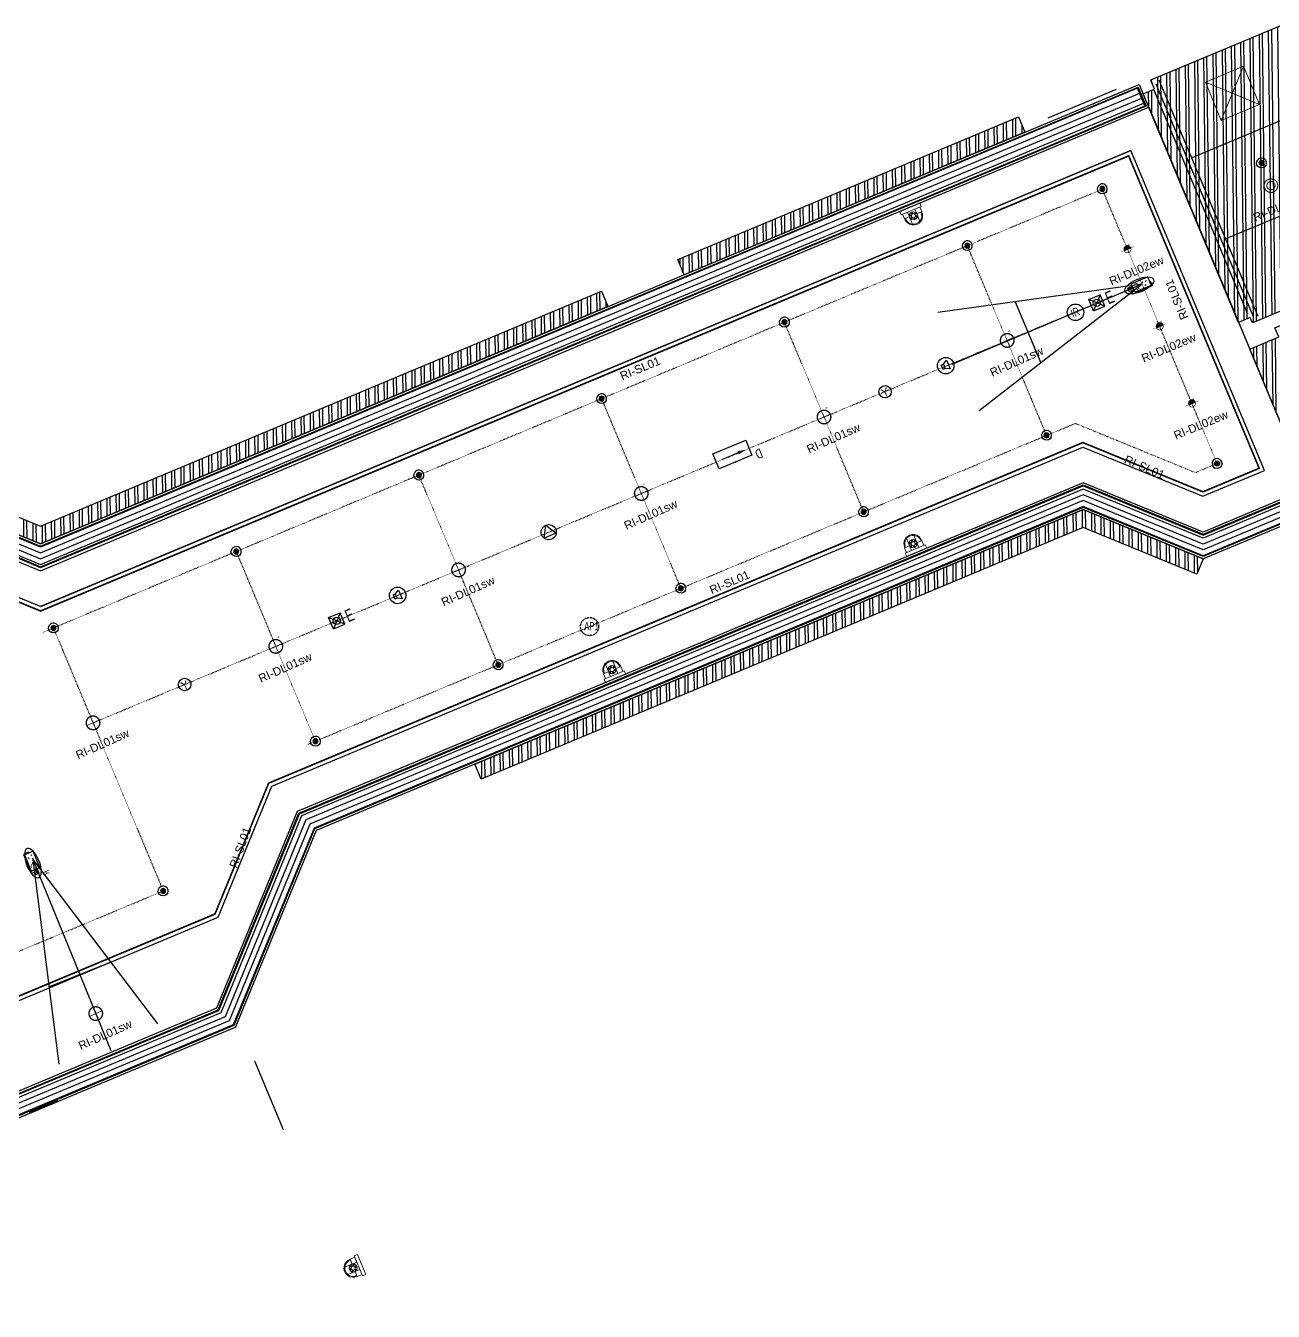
# Model space of a CAD drawing. Header units: millimetres. Extents: x 768159 to 833032, y -1374957 to -1225629.
# Drawn here: x 794708 to 809822, y -1290057 to -1274491 of the extents above; entities that cross this region are included whole.
import ezdxf
from ezdxf.enums import TextEntityAlignment as Align

# ---------------------------------------------------------------- set-up
doc = ezdxf.new("R2010")
doc.units = ezdxf.units.MM
doc.header["$LTSCALE"] = 10
doc.header["$MEASUREMENT"] = 0
for name, pattern in [('ACAD_ISO07W100', [3, 0, -3]), ('CENTER', [50.8, 31.75, -6.35, 6.35, -6.35]), ('DASH', [0.35, 0.25, -0.1])]:
    doc.linetypes.add(name, pattern=pattern)
for name, color, linetype in [('I —平顶—音响设备', 144, 'Continuous'), ('I—平顶-投影仪、监控', 62, 'Continuous'), ('I—平顶—喷淋', 21, 'Continuous'), ('I—平顶—填充01(线状)', 8, 'Continuous'), ('I—平顶—暖通', 144, 'Continuous'), ('I—平顶—检修口', 144, 'Continuous'), ('I—平顶—消防指示灯', 62, 'Continuous'), ('I—平顶—消防设施', 10, 'Continuous'), ('I—平顶—灯具', 62, 'Continuous'), ('I—平顶—烟感', 144, 'Continuous'), ('I—平顶—设备定位尺寸标注', 232, 'Continuous'), ('I—平顶—通讯', 24, 'Continuous'), ('I—平顶—造型', 122, 'Continuous')]:
    doc.layers.add(name, color=color, linetype=linetype)
doc.styles.add('_TEL_DIM', font='SIMPLEX', dxfattribs={"width": 0.8, "height": 3.5, "bigfont": 'HZTXT'})
doc.styles.add('ARIAL', font='arial.ttf')
doc.styles.add('hz', font='', dxfattribs={"width": 0.8, "height": 5})
doc.styles.get("Standard").update_dxf_attribs({"font": 'arial.ttf'})
doc.styles.add('平顶图图例(客房区A2）$0$HZDX', font='ROMANS.shx', dxfattribs={"width": 0.8, "bigfont": 'hztxt.shx'})
doc.styles.add('平顶图图例(客房区A2）$0$XD2008', font='SIMYOU.TTF', dxfattribs={"width": 0.7})
doc.styles.add('幼圆', font='SIMYOU.TTF', dxfattribs={"width": 0.7})
doc.styles.get('hz').set_extended_font_data('Microsoft YaHei')
doc.dimstyles.new('標準', dxfattribs={"dimtxt": 2.5, "dimasz": 0.8, "dimexe": 0, "dimexo": 0, "dimgap": 1, "dimtad": 1, "dimdec": 0, "dimzin": 0, "dimdsep": 46, "dimtxsty": 'Standard', "dimblk": 'DOT', "dimcen": 1, "dimaunit": 1, "dimadec": 3, "dimazin": 0, "dimtfac": 1, "dimtdec": 0, "dimtmove": 2, "dimatfit": 3, "dimfxl": 1, "dimtolj": 1, "dimtzin": 0, "dimarcsym": 0})
pattern_1 = [(90.69066, (778957.56, -1301109.88), (-112.49183, -1.35607), []), (90.69066, (778994.6, -1301071.94), (-112.49183, -1.35607), [])]
pattern_2 = [(90.68915, (788315.3, -1287144.2), (-112.49186, -1.3531), []), (90.68915, (788352.34, -1287106.26), (-112.49186, -1.3531), [])]

# ---------------------------------------------------------------- blocks, each defined once
blk = doc.blocks.new('*D1467')
at = {"layer": 'Defpoints', "color": 0, "transparency": 16777216}
for p in [(83, 69), (83, 0), (-82, 0)]:
    blk.add_point(p, dxfattribs=at)
at = {"color": 0, "transparency": 16777216, "insert": (69, 89), "char_height": 15, "attachment_point": 5}
blk.add_mtext('\\A1;165', dxfattribs=at)
blk = doc.blocks.new('_Dot')
at = {"color": 0, "linetype": 'ByBlock', "lineweight": -2}
blk.add_line((-0.5, 0), (-1, 0), dxfattribs=at)
at = {"color": 0, "linetype": 'ByBlock', "const_width": 0.5}
blk.add_lwpolyline([(-0.25, 0, 1), (0.25, 0, 1)], format="xyb", close=True, dxfattribs=at)
blk = doc.blocks.new('背景音乐广播')
at = {"extrusion": (-0.142132, 0.122044, 0.982295)}
for p, q in [((-48, 26, -10), (-47, -30, -3)), ((-48, 26, -10), (-20, 26, -6)), ((-20, 26, -6), (33, 56, -2)), ((-20, 26, -6), (-20, -29, 1)), ((33, 56, -2), (34, -58, 12)), ((-20, -29, 1), (-47, -30, -3)), ((34, -58, 12), (-20, -29, 1))]:
    blk.add_line(p, q, dxfattribs=at)
blk.add_circle((0, 0), 100)
at = {"color": 7, "extrusion": (-0.142132, 0.122044, 0.982295), "style": '_TEL_DIM', "flags": 1}
blk.add_attdef('A', text='', height=0.004, rotation=131.612, dxfattribs=at).set_placement((0, 0), align=Align.MIDDLE_CENTER)
blk = doc.blocks.new('吸顶扬声器')
for p, q in [((-58, -33), (0, 67)), ((0, 67), (58, -33)), ((58, -33), (-58, -33))]:
    blk.add_line(p, q)
blk.add_circle((0, 0), 67.2)
blk = doc.blocks.new('应急照明灯')
at = {"ltscale": 250}
for p, q in [((-150, -150), (-150, 150)), ((-150, 150), (150, 150)), ((150, 150), (-150, -150)), ((150, -150), (-150, 150)), ((150, -150), (150, 150)), ((-150, -150), (150, -150))]:
    blk.add_line(p, q, dxfattribs=at)
blk.add_circle((0, 0), 90, dxfattribs=at)
at = {"style": '平顶图图例(客房区A2）$0$XD2008', "width": 0.7}
blk.add_text('E', height=300, dxfattribs=at).set_placement((338, -143), align=Align.CENTER)
blk = doc.blocks.new('平顶图图例(客房区A2）$0$烟感')
at = {"layer": 'I—平顶—烟感', "linetype": 'Continuous'}
blk.add_circle((0, 0), 2.16, dxfattribs=at)
at = {"layer": 'I—平顶—烟感', "linetype": 'Continuous', "style": '平顶图图例(客房区A2）$0$HZDX'}
blk.add_text('Y', height=2.86, dxfattribs=at).set_placement((-1.14, -1.69))
blk = doc.blocks.new('上下喷1111')
h = blk.add_hatch(color=256)
h.dxf.hatch_style = 1
edge = h.paths.add_edge_path()
edge.add_arc((0, 0), 0.5, 0, 180)
edge.add_arc((0, 0), 0.5, 180, 360)
at = {"elevation": 0}
for points in [[(-1, 0, -1), (1, 0, 0.084041)], [(-1, 0, 1), (1, 0, -0.084041)]]:
    blk.add_lwpolyline(points, format="xyb", dxfattribs=at)
blk.add_lwpolyline([(0.5, 0, 1), (-0.5, 0, 1)], format="xyb", close=True, dxfattribs=at)
blk = doc.blocks.new('A$Cd42e4ebf')
at = {"lineweight": 0}
for p, q in [((8.81, 7.37), (0, 7.37)), ((0, 7.37), (0, 5.88)), ((0.59, 5.88), (0.59, 3.81)), ((8.21, 3.81), (8.21, 5.88)), ((8.81, 5.88), (8.81, 7.37))]:
    blk.add_line(p, q, dxfattribs=at)
for points in [[(8.81, 5.88), (0, 5.88)], [(2.79, 5.88), (2.79, 0.56)], [(6.01, 5.88), (6.01, 0.56)], [(0.59, 3.81), (2.79, 3.81)], [(8.21, 3.81), (6.01, 3.81)]]:
    blk.add_lwpolyline(points, dxfattribs=at)
for centre, radius in [((4.4, 3.56), 1.65), ((3.34, 2.96), 0.271), ((3.34, 4.19), 0.257), ((4.4, 3.56), 0.804), ((4.4, 4.78), 0.254), ((4.4, 2.35), 0.255), ((5.44, 2.94), 0.269), ((5.46, 4.15), 0.254)]:
    blk.add_circle(centre, radius, dxfattribs=at)
for radius, start, end in [(3.73, 176.0995, 3.9005), (3.4, 175.7108, 4.2892)]:
    blk.add_arc((4.4, 3.56), radius, start, end, dxfattribs=at)
blk = doc.blocks.new('*D58')
at = {"layer": 'Defpoints', "color": 0, "transparency": 16777216}
for p in [(43, 36), (43, 0), (-42, 0)]:
    blk.add_point(p, dxfattribs=at)
at = {"color": 0, "transparency": 16777216, "insert": (36, 46), "char_height": 15, "attachment_point": 5}
blk.add_mtext('\\A1;85', dxfattribs=at)
blk = doc.blocks.new('*U1485')
for p, q in [((-100, 81), (152, 81)), ((-100, 15), (-100, 81)), ((-90, 15), (-100, 15)), ((122, 18), (182, 18)), ((122, 5), (182, 5)), ((152, 38), (152, 81))]:
    blk.add_line(p, q)
for points in [[(-90, 71), (122, 71), (122, -41), (-90, -41)], [(122, 38), (182, 38), (182, -8), (122, -8)]]:
    blk.add_lwpolyline(points, close=True)
at = {"const_width": 5.69}
for points in [[(-33, 38, -1), (-28, 38, -1)], [(-56, -8, -1), (-50, -8, -1)], [(-5, -8, 1), (-11, -8, 1)]]:
    blk.add_lwpolyline(points, format="xyb", close=True, dxfattribs=at)
for centre in [(-31, 38), (-53, -8), (-8, -8)]:
    blk.add_arc(centre, 5.69, 0, 180)
blk.add_ellipse((41, 15), major_axis=(-189, 0), ratio=0.414634)
blk.add_point((41, 15))
at = {"layer": 'Defpoints', "color": 6, "linetype": 'ByBlock'}
for p, q in [((0, 0), (2415, 647)), ((1507, -404), (1502, 402)), ((0, 0), (2500, 0)), ((0, 0), (2415, -647))]:
    blk.add_line(p, q, dxfattribs=at)
at = {"style": 'hz', "width": 0.8}
for s, p in [('C', (66, 15)), ('R', (209, -87))]:
    blk.add_text(s, height=79.2, dxfattribs=at).set_placement(p, align=Align.MIDDLE)
blk = doc.blocks.new('SH9-室内半球1080P')
for p, q in [((93, 213), (345, 213)), ((93, 147), (93, 213)), ((345, 170), (345, 213)), ((103, 147), (93, 147)), ((316, 150), (375, 150)), ((316, 137), (375, 137))]:
    blk.add_line(p, q)
for points in [[(103, 203), (316, 203), (316, 90), (103, 90)], [(316, 170), (375, 170), (375, 123), (316, 123)]]:
    blk.add_lwpolyline(points, close=True)
at = {"const_width": 5.69}
for points in [[(160, 169, -1), (166, 169, -1)], [(137, 124, -1), (143, 124, -1)], [(189, 124, 1), (183, 124, 1)]]:
    blk.add_lwpolyline(points, format="xyb", close=True, dxfattribs=at)
for centre in [(163, 169), (140, 124), (186, 124)]:
    blk.add_arc(centre, 5.69, 0, 180)
blk.add_ellipse((234, 147), major_axis=(-189, 0), ratio=0.414634)
at = {"layer": 'Defpoints', "linetype": 'ByBlock'}
for p, q in [((197, 147), (2611, 794)), ((1697, -255), (1697, 549)), ((197, 147), (2697, 147)), ((197, 147), (2611, -500))]:
    blk.add_line(p, q, dxfattribs=at)
at = {"style": 'hz', "width": 0.8}
blk.add_text('C', height=79.2, dxfattribs=at).set_placement((259, 146), align=Align.MIDDLE)
blk = doc.blocks.new('facility')
h = blk.add_hatch()
h.set_pattern_fill('TRANS', color=256, scale=20)
h.paths.add_polyline_path([(626548, -1318617), (626908, -1318617), (626908, -1318637), (626548, -1318637)])
blk.add_lwpolyline([(626548, -1318617), (626908, -1318617), (626908, -1318637), (626548, -1318637)], close=True)
blk = doc.blocks.new('A$Ca46df362')
at = {"linetype": 'DASH', "ltscale": 10}
blk.add_circle((0, 0), 110, dxfattribs=at)
at = {"insert": (-65, 54, 0), "char_height": 100, "attachment_point": 1, "rotation": 0.6932, "style": '幼圆'}
blk.add_mtext_dynamic_manual_height_columns('AP1', width=111.92, gutter_width=1, heights=[0], dxfattribs=at)
blk = doc.blocks.new('0.001111.')
for p, q in [((-234, 0), (165, 166)), ((165, 166), (241, -16)), ((-133, -56), (133, 56)), ((-158, -183), (-234, 0)), ((241, -16), (-158, -183))]:
    blk.add_line(p, q)
for p in [(-35, 83), (199, 83), (-199, -83)]:
    blk.add_point(p)
blk.add_solid([(-75, -8), (-146, -61), (-58, -48)])
at = {"style": '_TEL_DIM', "width": 0.8}
blk.add_attdef('D', (-333, -82), '', height=106, rotation=22.686, dxfattribs=at)
at = {"style": '_TEL_DIM', "flags": 1}
blk.add_attdef('A', text='', height=0.006, rotation=202.686, dxfattribs=at).set_placement((-35, 83), align=Align.MIDDLE_CENTER)
blk = doc.blocks.new('吸顶红外探测器')
blk.add_circle((15, 199), 100)
at = {"style": '幼圆', "width": 0.7}
blk.add_text('IR', height=105, dxfattribs=at).set_placement((-39, 148))
blk = doc.blocks.new('*D1470')
at = {"layer": 'Defpoints', "color": 0, "transparency": 16777216}
for p in [(83, 69), (83, 0), (-82, 0)]:
    blk.add_point(p, dxfattribs=at)
at = {"color": 0, "transparency": 16777216, "insert": (69, 89), "char_height": 15, "attachment_point": 5}
blk.add_mtext('\\A1;165', dxfattribs=at)
blk = doc.blocks.new('*U1468')
at = {"const_width": 16.5}
blk.add_lwpolyline([(82.5, 0, 0.4142136), (0, 82.5, 0.4142136), (-82.5, 0, 0.4142136), (0, -82.5, 0.4142136)], format="xyb", close=True, dxfattribs=at)
at = {"const_width": 8.25}
for points in [[(-82.5, 0), (82.5, 0)], [(0, -82.5), (0, 82.5)]]:
    blk.add_lwpolyline(points, dxfattribs=at)
dim = blk.add_linear_dim(base=(82.5, 69.3), p1=(-82.5, 0), p2=(82.5, 0), dimstyle='標準', override={"dimtxt": 15, "dimgap": 5, "dimse1": 1, "dimse2": 1, "dimsd1": 1, "dimsd2": 1})
dim.commit()
dim.dimension.update_dxf_attribs({"geometry": '*D1467', "text_midpoint": (69.3, 88.9), "dimtype": 128})
blk = doc.blocks.new('*U1469')
blk.add_blockref('*U1468', (0, 0))
at = {"style": 'ARIAL'}
blk.add_text('RI-DL01sw', height=100, dxfattribs=at).set_placement((0, -280), align=Align.MIDDLE_CENTER)
blk.add_text('RI-DL01sw', height=100, dxfattribs=at).set_placement((0, -280), align=Align.MIDDLE_CENTER)
blk = doc.blocks.new('*U57')
at = {"const_width": 4.25}
for points in [[(-85, 0), (85, 0)], [(0, -85), (0, 85)]]:
    blk.add_lwpolyline(points, dxfattribs=at)
at = {"const_width": 8.5}
blk.add_lwpolyline([(42.5, 0, 0.4142136), (0, 42.5, 0.4142136), (-42.5, 0, 0.4142136), (0, -42.5, 0.4142136)], format="xyb", close=True, dxfattribs=at)
dim = blk.add_linear_dim(base=(42.5, 35.7), p1=(-42.5, 0), p2=(42.5, 0), dimstyle='標準', override={"dimtxt": 15, "dimgap": 5, "dimse1": 1, "dimse2": 1, "dimsd1": 1, "dimsd2": 1})
dim.commit()
dim.dimension.update_dxf_attribs({"geometry": '*D58', "text_midpoint": (35.7, 45.8), "dimtype": 160})
blk = doc.blocks.new('RI-DL02ew')
h = blk.add_hatch(color=256)
h.dxf.hatch_style = 1
h.paths.add_polyline_path([(42, 0, 1), (-43, 0)])
blk.add_line((-43, 0), (42, 0))
blk.add_arc((0, 0), 42.5, 0, 180)
blk.add_blockref('*U57', (0, 0))
at = {"style": 'ARIAL'}
blk.add_text('RI-DL02ew', height=100, dxfattribs=at).set_placement((0, -280), align=Align.MIDDLE_CENTER)
blk.add_text('RI-DL02ew', height=100, dxfattribs=at).set_placement((0, -280), align=Align.MIDDLE_CENTER)
blk = doc.blocks.new('*U1471')
at = {"const_width": 12.4}
for points in [[(0, 82.5, -1), (0, -82.5, -1)], [(0, 49.5, -1), (0, -49.5, -1)]]:
    blk.add_lwpolyline(points, format="xyb", close=True, dxfattribs=at)
dim = blk.add_linear_dim(base=(82.5, 69.3), p1=(-82.5, 0), p2=(82.5, 0), dimstyle='標準', override={"dimtxt": 15, "dimgap": 5, "dimse1": 1, "dimse2": 1, "dimsd1": 1, "dimsd2": 1})
dim.commit()
dim.dimension.update_dxf_attribs({"geometry": '*D1470', "text_midpoint": (69.3, 88.9), "dimtype": 128})
blk = doc.blocks.new('*U1472')
blk.add_blockref('*U1471', (0, 0))
at = {"layer": 'I—平顶—灯具', "style": 'ARIAL'}
blk.add_text('RI-DL01vw', height=100, dxfattribs=at).set_placement((0, -280), align=Align.MIDDLE_CENTER)

msp = doc.modelspace()

# ---------------------------------------------------------------- hatches: boundary and pattern name
at = {"layer": 'I—平顶—填充01(线状)'}
h = msp.add_hatch(dxfattribs=at)
h.set_pattern_fill('ANSI32', color=256, scale=300, angle=23)
h.set_pattern_definition(pattern_2)
h.paths.add_polyline_path([(811229.4, -1277265), (811089.4, -1277323.4), (811136, -1277435.1), (809568.9, -1278089.1), (809542, -1278024.6), (809402.4, -1278082.9), (808245, -1275315.2), (808383.4, -1275257.4), (808336.9, -1275146.2), (809904.9, -1274490.5), (809951.4, -1274601.6), (810089.8, -1274543.8)])
h = msp.add_hatch(dxfattribs=at)
h.set_pattern_fill('ANSI32', color=256, scale=300, angle=23)
h.set_pattern_definition(pattern_1)
edge = h.paths.add_edge_path()
edge.add_line((791824.6, -1275575.9), (792009.1, -1275498.8))
edge.add_line((792009.1, -1275498.8), (793961.8, -1280169.3))
edge.add_line((793961.8, -1280169.3), (794887, -1280548.9))
edge.add_line((794887, -1280548.9), (801684.7, -1277706.7))
edge.add_line((801684.7, -1277706.7), (801761.9, -1277891.4))
edge.add_line((801761.9, -1277891.4), (794887.7, -1280765.4))
edge.add_line((794887.7, -1280765.4), (793809.3, -1280322.8))
edge.add_line((793809.3, -1280322.8), (791736.8, -1275365.9))
h.paths.add_polyline_path([(802607.3, -1277321), (806736.3, -1275595.4), (806813.2, -1275779.3), (802684.4, -1277505.4)])
h = msp.add_hatch(dxfattribs=at)
h.set_pattern_fill('ANSI32', color=256, scale=300, angle=23)
h.set_pattern_definition(pattern_2)
h.paths.add_polyline_path([(812154.2, -1279480.4), (811795.4, -1279628.5), (811841.7, -1279739.2), (810705, -1280214.1), (810659.1, -1280104.1), (810308.5, -1280251.3), (809537.4, -1278405.9), (809887.8, -1278259.3), (809841.8, -1278149.3), (810987.5, -1277670.4), (811033.8, -1277781.1), (811382.7, -1277635.3)])
h = msp.add_hatch(dxfattribs=at)
h.set_pattern_fill('ANSI32', color=256, scale=300, angle=23)
h.set_pattern_definition(pattern_1)
h.paths.add_polyline_path([(808973.3, -1280945.9), (808897.4, -1281131), (807520.3, -1280565.9), (800226.1, -1283615.4), (800149, -1283430.9), (807519.6, -1280349.4)])

# ---------------------------------------------------------------- linework, layer by layer
for p, q in [((808400.3, -1275194.8, 0), (809579.1, -1278010.2, 0)), ((809639.5, -1278012.1, 0), (808441.4, -1275150.6, 0)), ((809513.3, -1277982.4, 0), (808373.9, -1275261.3, 0)), ((810311.8, -1275472.9, 0), (808833.9, -1276091.6, 0)), ((810723.9, -1276453.5, 0), (809246, -1277072.2, 0))]:
    msp.add_line(p, q, dxfattribs=at)
at = {"layer": 'I—平顶—暖通'}
for points in [[(791762, -1275490.8), (793790.2, -1280342), (794887.8, -1280792.4), (808183.8, -1275233.7), (808280.2, -1275464.3), (794888.6, -1281054.8), (793583.5, -1280495.8), (791531.3, -1275587.3)], [(791544.4, -1275592.6), (793591.1, -1280488.1), (794888.6, -1281044), (808267.1, -1275458.9), (808178.4, -1275246.7), (794887.8, -1280803.3), (793782.6, -1280349.7), (791756.6, -1275503.9)], [(810324.6, -1280354.1), (808973.3, -1280918.9), (807519.5, -1280322.3), (798209, -1284214.9), (797231.2, -1286597.8), (794487.1, -1287745.1), (793558.2, -1287363.9), (787143.4, -1290045.8), (783220.1, -1295295.1), (786716.8, -1303658.8), (790525.9, -1312769.6), (790295.3, -1312866.1), (786486.1, -1303755.3), (782934.3, -1295259.8), (786983.9, -1289841.5), (793557.3, -1287093.2), (794486.3, -1287474.4), (797039.2, -1286407.1), (798017, -1284024.2), (807518.6, -1280051.7), (808972.4, -1280648.3), (810228.1, -1280123.4)], [(810311.5, -1280348.7), (808973.2, -1280908.1), (807519.5, -1280311.5), (798201.4, -1284207.3), (797223.5, -1286590.2), (794487.1, -1287734.2), (793558.2, -1287353.1), (787137, -1290037.7), (783208.6, -1295293.7), (786707.6, -1303662.7), (790512.8, -1312764.3), (790300.6, -1312853), (786485.8, -1303754.4), (782945.7, -1295261.2), (786990.3, -1289849.7), (793557.4, -1287104.1), (794486.3, -1287485.3), (797046.9, -1286414.7), (798024.7, -1284031.8), (807518.7, -1280062.5), (808972.4, -1280659.1), (810222.8, -1280136.5)]]:
    msp.add_lwpolyline(points, close=True, dxfattribs=at)
for points in [[(791696.6, -1275529), (793733, -1280399.6), (794888, -1280873.6), (808203.5, -1275306.7)], [(791576.7, -1275579.1), (793633.8, -1280499.5), (794888.5, -1281014.3), (808253.6, -1275426.6)], [(791636.7, -1275554.1), (793683.4, -1280449.6), (794888.3, -1280944), (808228.5, -1275366.7)], [(810236.3, -1280168.8), (808972.5, -1280697), (807518.8, -1280100.4), (798051.6, -1284058.5), (797073.8, -1286441.4), (794486.4, -1287523.2), (793557.5, -1287142), (787012.6, -1289878.3), (782985.7, -1295266.1), (786527.7, -1303737.9), (790332.9, -1312839.5)], [(810261.4, -1280228.7), (808972.8, -1280767.4), (807519, -1280170.8), (798101.5, -1284108.1), (797123.7, -1286491), (794486.6, -1287593.5), (793557.7, -1287212.3), (787054.1, -1289931.4), (783060, -1295275.3), (786587.6, -1303712.8), (790392.9, -1312814.4)], [(810286.4, -1280288.7), (808973, -1280837.7), (807519.2, -1280241.2), (798151.4, -1284157.7), (797173.6, -1286540.6), (794486.9, -1287663.9), (793558, -1287282.7), (787095.5, -1289984.5), (783134.3, -1295284.5), (786647.6, -1303687.7), (790452.9, -1312789.3)]]:
    msp.add_lwpolyline(points, dxfattribs=at)
at = {"layer": 'I—平顶—检修口', "linetype": 'Continuous', "lineweight": 0}
for p, q in [((809460.4, -1274982.2), (809191.9, -1275636.3)), ((808999.1, -1275175), (809653.2, -1275443.5))]:
    msp.add_line(p, q, dxfattribs=at)
msp.add_lwpolyline([(808999.1, -1275175), (809460.4, -1274982.2), (809653.2, -1275443.5), (809191.9, -1275636.3)], close=True, dxfattribs=at)
at = {"layer": 'I—平顶—灯具', "linetype": 'CENTER', "ltscale": 0.01, "const_width": 20, "elevation": 0}
msp.add_lwpolyline([(791064.2, -1275701.3), (793237.8, -1280899.8), (794889.4, -1281577.6), (808070.2, -1276066.9), (809651.7, -1279849.5), (808969.7, -1280134.6), (807516, -1279538), (797651.3, -1283662.3), (797001, -1285247.1), (786562.3, -1289611.3), (782390.5, -1295193.1), (789692.1, -1312657.6), (785669.5, -1314339.4), (777245.6, -1294190.6), (780534.4, -1289791.2), (779564.6, -1287471.5)], dxfattribs=at)
at = {"layer": 'I—平顶—设备定位尺寸标注', "color": 8, "linetype": 'ACAD_ISO07W100', "ltscale": 0.02}
for p, q in [((809140.8, -1279791.2, 0), (807752.6, -1276470.7)), ((807076.3, -1279450.8, 0), (806116.4, -1277154.7, 0)), ((795524.2, -1282931.5, 0), (808140, -1277656.5)), ((804860.3, -1280377.5, 0), (803900.3, -1278081.3)), ((802646.3, -1281303.2, 0), (801687.8, -1279010.6)), ((800432.4, -1282229, 0), (799474, -1279936.5, 0)), ((797260, -1280862.2, 0), (798218.5, -1283154.7, 0)), ((795046.1, -1281787.9, 0), (796355.8, -1284920.6)), ((786687.9, -1289016.9), (796373.2, -1284967.6))]:
    msp.add_line(p, q, dxfattribs=at)
msp.add_lwpolyline([(798126, -1283192.8), (807425.3, -1279305), (808879.1, -1279901.5), (809140.8, -1279791.2), (807752.6, -1276470.7), (794913.6, -1281838.4)], dxfattribs=at)
at = {"layer": 'I—平顶—造型'}
msp.add_line((808364.1, -1275211.1, 0), (808342.8, -1275160.3, 0), dxfattribs=at)
for points in [[(811229.4, -1277265), (811089.4, -1277323.4), (811136, -1277435.1), (809568.9, -1278089.1), (809542, -1278024.6), (809402.4, -1278082.9), (808245, -1275315.2), (808383.4, -1275257.4), (808336.9, -1275146.2), (809904.9, -1274490.5), (809951.4, -1274601.6), (810089.8, -1274543.8)], [(802607.3, -1277321), (806736.3, -1275595.4), (806813.2, -1275779.3), (802684.4, -1277505.4)], [(812154.2, -1279480.4), (811795.4, -1279628.5), (811841.7, -1279739.2), (810705, -1280214.1), (810659.1, -1280104.1), (810308.5, -1280251.3), (809537.4, -1278405.9), (809887.8, -1278259.3), (809841.8, -1278149.3), (810987.5, -1277670.4), (811033.8, -1277781.1), (811382.7, -1277635.3)], [(808973.3, -1280945.9), (808897.4, -1281131), (807520.3, -1280565.9), (800226.1, -1283615.4), (800149, -1283430.9), (807519.6, -1280349.4)]]:
    msp.add_lwpolyline(points, close=True, dxfattribs=at)
for points in [[(791767.7, -1275439.7), (793809.3, -1280322.8), (794887.7, -1280765.4), (808197.2, -1275200.9), (810357.3, -1280367.5), (808973.3, -1280945.9), (807519.6, -1280349.4), (798228.2, -1284234), (797252, -1286613.1), (797253.1, -1286615.7), (794484.5, -1287773.3), (794483.4, -1287770.5), (793558.3, -1287390.9), (787159.3, -1290066.3), (783248.6, -1295298.6), (786739.9, -1303649.2), (790558.6, -1312783.1), (790281.8, -1312898.8)], [(808312.8, -1275477.8), (810241.4, -1280090.8), (808972.3, -1280621.2), (807518.5, -1280024.7), (797997.8, -1284005.1), (797020, -1286388), (794486.2, -1287447.4), (793557.2, -1287066.2), (786968, -1289821.1), (782905.7, -1295256.3), (786462.9, -1303764.5), (790281.8, -1312898.8)], [(791498.6, -1275573.8), (793580.4, -1280553.2), (794888.8, -1281090.1), (808312.9, -1275477.7)], [(791824.6, -1275575.9), (792009.1, -1275498.8), (793961.8, -1280169.3), (794887, -1280548.9), (801684.7, -1277706.7), (801761.9, -1277891.4), (794887.7, -1280765.4), (793809.3, -1280322.8), (791736.8, -1275365.9)], [(791110.3, -1275682), (793275.3, -1280860.4), (794890.2, -1281523.1), (808098, -1276001.1)]]:
    msp.add_lwpolyline(points, dxfattribs=at)
at = {"layer": 'I—平顶—造型', "elevation": 0}
for points in [[(807093.8, -1275607.9), (807924.2, -1275260.8)], [(779518.5, -1287490.8), (780477.3, -1289784.1), (777188.5, -1294183.6), (785642.7, -1314404.8), (789757.5, -1312684.4), (782447.6, -1295200.2), (786594.2, -1289652.2), (797039.4, -1285285.3), (797689.7, -1283700.4), (807516.1, -1279592.1), (808969.9, -1280188.7), (809717.1, -1279876.4), (808097.1, -1276001.5), (794889.2, -1281523.5), (793312.7, -1280876.5)], [(797478.6, -1287025.4), (797825.8, -1287855.8)]]:
    msp.add_lwpolyline(points, dxfattribs=at)

# ---------------------------------------------------------------- block references
at = {"layer": 'I —平顶—音响设备', "color": 7, "rotation": 22.66674362676885}
for p in [(805854.1, -1278606.6, 0), (799214.1, -1281388.7, 0)]:
    msp.add_blockref('背景音乐广播', p, dxfattribs=at)
at = {"layer": 'I—平顶-投影仪、监控'}
for p, xscale, yscale, zscale, rotation in [((805381.7, -1276941.9), 29.90098722697663, 29.90098722697663, 29.90098722697663, 22.69420280443347), ((805296.1, -1280715.1), -29.90098722697664, 29.90098722697664, 29.90098722697664, 202.6840607817705), ((801649, -1282239.9), -29.90098722697676, 29.90098722697676, 29.90098722697664, 202.6840607820901), ((798525.8, -1289452.7), 29.90098722697664, 29.90098722697664, 29.90098722697664, 292.6862991897204)]:
    msp.add_blockref('A$Cd42e4ebf', p, dxfattribs=dict(at, xscale=xscale, yscale=yscale, zscale=zscale, rotation=rotation))
at = {"layer": 'I—平顶-投影仪、监控', "extrusion": (4.88025e-10, -1.15699e-09, 1), "rotation": 202.8702478421956}
msp.add_blockref('SH9-室内半球1080P', (808357.4, -1277408.9, 0), dxfattribs=at)
at = {"layer": 'I—平顶-投影仪、监控', "rotation": 22.66674362676885}
msp.add_blockref('吸顶红外探测器', (807489.5, -1278149.7, 0), dxfattribs=at)
at = {"layer": 'I—平顶—喷淋', "extrusion": (7.41388e-10, -1.4776e-08, 1), "xscale": 60.00000000000065, "yscale": 60.00000000000065, "zscale": 60.00000000000065, "rotation": 158.1416134251435}
for p in [(809678.9, -1276153, 0.1), (807750.8, -1276466.5, 0), (806116.1, -1277154.2, 0), (803900.1, -1278080.9, 0), (801686.1, -1279006.6, 0), (807076.3, -1279450.8, 0), (799472.2, -1279932.3, 0), (804860.3, -1280377.5, 0), (797258.3, -1280858, 0), (802646.3, -1281303.2, 0), (795044.4, -1281783.8, 0), (800432.4, -1282229, 0), (798218.5, -1283154.7, 0), (796373.2, -1284967.6, 0)]:
    msp.add_blockref('上下喷1111', p, dxfattribs=at)
at = {"layer": 'I—平顶—喷淋', "extrusion": (-9.99606e-09, 1.09068e-08, 1), "xscale": -60.00000000000065, "yscale": 60.00000000000066, "zscale": 60.00000000000065, "rotation": 67.23608769888843}
msp.add_blockref('上下喷1111', (809141.1, -1279792, 0), dxfattribs=at)
at = {"layer": 'I—平顶—消防指示灯', "color": 3, "xscale": 0.5, "yscale": 0.5, "zscale": 0.5, "rotation": 22.68913179328619}
for p in [(807685.3, -1277846.6, 0), (798476.4, -1281696.4, 0)]:
    msp.add_blockref('应急照明灯', p, dxfattribs=at)
at = {"layer": 'I—平顶—消防指示灯', "ltscale": 0.001, "rotation": 180.005561669113}
msp.add_blockref('0.001111.', (803273, -1279691.5, 0), dxfattribs=at).add_auto_attribs({'D': 'D'})
at = {"layer": 'I—平顶—消防设施', "xscale": 1.363988377475934, "yscale": 1.363988377475934, "zscale": 1.363988377475934, "rotation": 22.71211184745571}
msp.add_blockref('吸顶扬声器', (801044.8, -1280623.2, 0), dxfattribs=at)
at = {"layer": 'I—平顶—灯具'}
for name, p, rotation in [('*U1472', (809794, -1276427.6, -0.1), 22.68913052240728), ('RI-DL02ew', (808056.2, -1277196.8), 22.68915099830538), ('RI-DL02ew', (808446.7, -1278130.9), 22.68915099830538), ('*U1469', (806598.5, -1278301, 0), 24), ('RI-DL02ew', (808837.3, -1279065), 22.68915099830538), ('*U1469', (804379.9, -1279228.6, 0), 24), ('*U1469', (802166, -1280154.4, 0), 24), ('*U1469', (799952.1, -1281080.1, 0), 24), ('*U1469', (797738.2, -1282005.8, 0), 24), ('*U1469', (795524.2, -1282931.5, 0), 24), ('*U1469', (795557.2, -1286452.3, 0), 24), ('facility', (-291467.6, -312225.6, 0), 22.66166954760936)]:
    msp.add_blockref(name, p, dxfattribs=dict(at, rotation=rotation))
at = {"layer": 'I—平顶—灯具', "extrusion": (5.40039e-09, 2.20581e-09, 1), "xscale": -0.9999999999999992, "rotation": 112.2177392054658}
msp.add_blockref('*U1485', (794795, -1284586, 0), dxfattribs=at)
at = {"layer": 'I—平顶—烟感', "xscale": 34.72222223022212, "yscale": 34.72222223022212, "zscale": 34.72222223022212, "rotation": 22.68913179754149}
for p in [(805119.1, -1278922.5, 0), (796634, -1282467.5, 0)]:
    msp.add_blockref('平顶图图例(客房区A2）$0$烟感', p, dxfattribs=at)
at = {"layer": 'I—平顶—通讯'}
msp.add_blockref('A$Ca46df362', (801539.4, -1281766.2, 0), dxfattribs=at)

# ---------------------------------------------------------------- texts
at = {"layer": 'I—平顶—灯具', "linetype": 'CENTER', "ltscale": 0.01, "style": 'ARIAL'}
for rotation, p in [(112.80713, (808651, -1277807.5, 0)), (22.80713, (802151.8, -1278639.2, 0)), (336.63073, (808262.4, -1279835.8, 0)), (22.80713, (803234.7, -1281229.4, 0)), (69.93456, (797307.2, -1284441, 0))]:
    msp.add_text('RI-SL01', height=100, rotation=rotation, dxfattribs=at).set_placement(p, align=Align.MIDDLE_CENTER)

doc.saveas('drawing.dxf')
